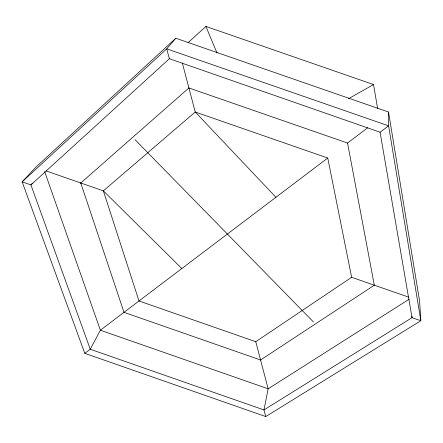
<?xml version="1.0" encoding="UTF-8"?>
<svg xmlns="http://www.w3.org/2000/svg" width="443" height="443" viewBox="0 0 443 443"><rect width="100%" height="100%" fill="white"/><g stroke="black" fill="none" stroke-linecap="round" stroke-linejoin="round"><path stroke-width="0.66" d="M347.478 143.659L347.545 143.045L367.773 127.722M188.557 88.484L188.906 87.963L347.545 143.045L374.324 285.198L260.573 359.993L123.996 312.332L80.759 182.987L188.906 87.963M80.261 183.624L80.759 182.987M175.799 38.225L166.718 48.852L22.15 181.846L84.785 353.342L265.761 416.57L420.85 320.715L419.576 300.952L388.517 112.018L175.799 38.225L35.728 167.304L22.15 181.846L30.91 184.908L90.261 349.25L263.967 409.93L412.034 317.659L420.85 320.715L388.594 125.84L388.517 112.018M32.278 183.391L30.91 184.908L169.37 58.731L380.077 132.23L388.594 125.84L166.718 48.852L169.37 58.731M188.015 42.733L205.923 26.43L373.538 84.547L377.591 108.413M408.507 297.098L351.637 277.296L327.754 158.029L100.378 330.218L90.261 349.25L84.785 353.342M46.127 170.926L103.357 190.855L138.997 300.974L255.755 341.708L351.637 277.296M409.338 299.108L268.159 388.804L263.967 409.93L265.761 416.57M348.63 98.656L373.538 84.547M327.754 158.029L195.236 111.996L182.306 62.906M181.835 268.536L103.357 190.855L195.236 111.996L275.928 197.279M135.026 139.672L313.4 321.917M205.923 26.43L217.004 52.999M44.627 171.552L100.378 330.218L268.159 388.804L255.755 341.708M380.077 132.23L412.034 317.659L411.968 316.302"/></g></svg>
